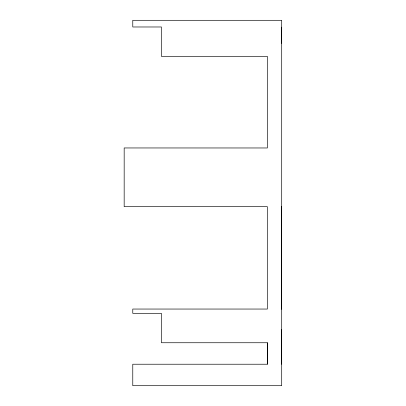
<?xml version="1.0" encoding="UTF-8"?>
<svg xmlns="http://www.w3.org/2000/svg" width="406" height="406" viewBox="0 0 406 406"><rect width="100%" height="100%" fill="white"/><g stroke="black" fill="none" stroke-linecap="round" stroke-linejoin="round"><path stroke-width="0.61" d="M281.688 43.356L281.703 27.146M267.387 342.745L267.387 364.223L132.772 364.223L132.772 385.7L281.703 385.7L281.703 20.3L132.772 20.3L132.772 26.979L161.41 26.979L161.41 56.383L267.387 56.383L267.381 147.972L124.175 147.957L124.17 206.664L267.376 206.674L267.371 309.047L132.772 309.047L132.772 313.346L161.41 313.346L161.41 342.745L267.387 342.745L267.387 364.223M281.683 329.591L281.703 364.223M281.693 206.669L281.683 309.042L281.693 206.669"/></g></svg>
